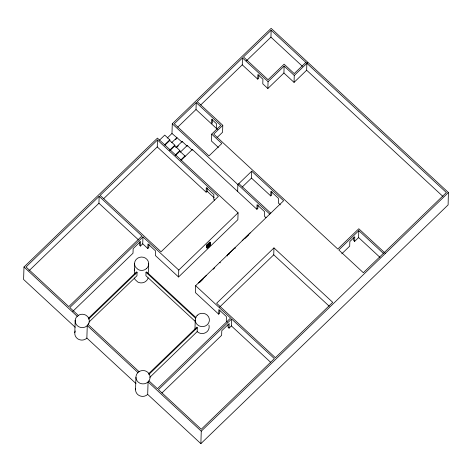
<?xml version="1.0" encoding="UTF-8"?>
<svg xmlns="http://www.w3.org/2000/svg" width="472" height="472" viewBox="0 0 472 472"><rect width="100%" height="100%" fill="white"/><g stroke="black" fill="none" stroke-linecap="round" stroke-linejoin="round"><path stroke-width="0.71" d="M210.518 244.531L210.494 245.045C205.987 251.505 205.993 245.995 209.739 244.112L209.769 243.245L207.072 246.006L206.565 245.54L206.577 245.056L209.928 242.012L210.482 242.555L210.353 243.682L207.243 246.868L207.745 247.334L209.869 245.287L210.518 244.531L210.01 244.059L209.367 244.679L209.869 245.287M207.072 246.006L207.084 245.523L210.482 242.555M178.546 276.987L178.764 270.078L142.957 236.909L142.739 243.817L147.807 248.514L147.948 243.906L155.548 250.939L155.4 255.547L178.546 276.987L237.864 219.71L238.077 212.801L157.447 138.125L23.989 266.993L23.6 279.471L75.207 327.273M74.806 332.689L75.201 320.205M75.243 330.99A7.08 6.691 1.8 0 0 77.679 338.813A7.08 6.691 1.8 0 0 86.293 338.636L86.866 338.07L87.261 325.586L137.948 372.538A7.08 6.691 1.8 0 0 138.072 382.001A7.08 6.691 1.8 0 0 148.078 381.919L201.261 431.172L200.865 443.651L147.689 394.397L148.078 381.919L149.187 380.521A7.08 6.691 1.8 0 0 147.954 372.455L146.479 371.399A7.08 6.691 1.8 0 0 139.399 371.458L137.948 372.538M28.957 270.81L98.931 203.243L99.15 196.334L141.942 235.97L68.788 306.611L25.995 266.975L99.15 196.334M134.331 270.698L134.549 263.789M88.606 318.134L136.508 271.878L137.063 272.303L136.951 275.76L89.013 322.051M139.511 241.835L139.405 245.121L140.42 246.059L142.739 243.817M135.547 389.766L135.936 377.281M140.42 246.059L140.567 241.457L133.151 248.614L133.004 253.222L72.759 311.396M196.081 317.721L146.58 271.872L146.019 272.291L145.913 275.742L195.538 321.709M148.898 244.266L148.792 247.558L147.807 248.514M148.698 263.671L148.485 270.58A7.08 6.691 1.8 0 1 147.854 273.412M103.604 198.736L157.259 146.922L157.471 140.013L218.383 196.429L161.046 251.794L100.135 195.378L157.471 140.013M165.011 145.093L169.778 140.491L169.796 139.8L164.734 135.11L159.436 140.225M167.206 138.078L171.973 133.476L172.28 123.806L271.135 28.349L448.4 192.529L448.105 204.913L200.865 443.651M170.05 150.474L174.817 145.872L174.841 145.181L169.778 140.491M257.989 205.043L257.883 208.329L256.892 209.285L192.316 149.476L192.299 150.167L187.231 145.476L187.213 146.167L182.145 141.476L182.127 142.166L171.973 133.476M175.625 155.347L179.862 151.252L179.885 150.562L174.817 145.872M184.906 156.633L184.924 155.943L179.862 151.252M177.72 127.163L196.01 109.504L196.222 102.595L220.79 125.345L211.692 134.131L211.48 141.04L218.406 147.459M237.652 191.461L237.87 184.552L251.706 171.188L283.613 200.742L195.632 285.696L195.414 292.605L218.695 314.169L219.686 313.213L219.769 310.582M194.954 329.556L195.249 320.01M149.842 377.329L197.166 331.633L197.29 327.698L196.848 327.161L148.344 374.001M157.259 146.922L206.128 192.192L206.276 187.585L213.875 194.623L213.727 199.225L214.713 200.14M206.128 192.192L207.119 191.237L207.22 187.945M206.83 247.576C205.19 247.21 208.736 243.688 209.238 243.64L209.261 242.779M207.745 247.334L207.78 246.325M212.559 119.581L212.459 122.867L211.468 123.823L211.615 119.221L216.666 123.9L216.518 128.502M209.987 244.579L210.01 244.059M242.49 57.92L242.272 64.829L257.736 79.148L257.877 74.546L262.928 79.225L262.786 83.827L267.848 88.518L268.067 81.609L242.49 57.92L197.213 101.639L222.79 125.328L222.572 132.237L217.014 137.606M218.695 314.169L218.843 309.561L226.436 316.6L226.294 321.202L227.309 322.146M228.123 324.583L228.041 327.214L229.056 328.152L231.374 325.916L231.593 319.001L274.385 358.637L201.231 429.278L158.439 389.642L231.593 319.001M229.056 328.152L229.203 323.55L221.787 330.707L221.639 335.315L161.92 392.981M242.236 187.03L251.487 178.097L251.706 171.188M258.827 74.906L258.721 78.199L257.736 79.148M256.892 209.285L257.039 204.677L264.639 211.716L264.491 216.323L266.013 217.728M246.396 60.853L270.94 37.146L271.158 30.237L446.4 192.547L363.357 272.727L338.796 249.977L358.814 230.649L383.376 253.399M251.487 178.097L270.733 195.921L270.881 191.313L278.474 198.352L278.332 202.96L280.356 204.836M271.825 191.679L271.724 194.965L270.733 195.921M219.563 307.13L273.742 254.815L273.961 247.906L332.713 302.322L275.377 357.688L216.624 303.272L273.961 247.906M283.914 73.007L284.132 66.098L294.262 75.479L294.044 82.388L283.914 73.007L267.848 88.518M294.044 82.388L306.647 70.222L306.865 63.313M353.711 237.805L353.628 240.437L354.643 241.375L358.596 237.558L358.814 230.649M354.643 241.375L354.785 236.767L349.846 241.54L349.699 246.148L341.757 253.818M196.222 102.595L174.28 123.788L208.972 155.919L221.822 143.512L211.692 134.131M271.158 30.237L243.475 56.97L268.043 79.721L284.109 64.204L294.239 73.591L305.85 62.375M200.683 104.99L242.272 64.829M164.504 144.916L169.796 139.8M171.761 142.591L177.059 137.476M175.448 139.7L176.51 138.679M169.542 150.297L174.841 145.181M175.79 147.612L182.145 141.476M176.829 147.282L178.416 145.748M175.118 155.164L179.885 150.562M180.345 152.126L187.231 145.476M180.688 160.037L184.924 155.943M181.195 160.214L192.316 149.476M222.79 125.328L213.698 134.113L337.781 249.039L358.791 228.755L385.376 253.381M268.067 81.609L284.132 66.098M294.262 75.479L307.85 62.357M142.957 236.909L69.803 307.549L78.299 315.42M88.594 319.101L137.063 272.303M178.764 270.078L238.077 212.801M242.148 240.631L250.154 232.902M198.547 283.023L206.553 275.294M245.039 238.36L248.602 234.914M199.91 282.221L202.966 279.271M213.22 269.27L214.748 267.801M228.383 254.727L229.398 253.747M148.916 374.408L197.29 327.698M201.261 431.172L448.4 192.529M270.94 37.146L302.434 66.316M306.647 70.222L442.937 196.446M358.596 237.558L379.954 257.34M196.01 109.504L217.533 129.44M238.856 183.596L270.763 213.149M172.28 123.806L269.772 214.105M207.119 191.237L214.211 197.803M273.742 254.815L329.261 306.234M235.481 248.219L235.026 247.8L227.02 255.529L227.475 255.954M209.273 242.443L209.78 242.915M210.005 244.195L210.512 244.667M209.238 243.64L209.739 244.112M209.367 244.679L209.875 245.151M207.261 244.708L207.768 245.18M207.255 244.874L207.763 245.34M207.285 245.528L207.792 245.995M206.577 245.056L207.084 245.523M206.571 245.381L207.072 245.847M207.22 247.245L207.733 247.712M206.47 246.673L206.978 247.145M206.441 247.641L206.942 248.113M219.863 262.343L220.371 262.81M195.632 285.696L230.578 318.063L157.424 388.704L148.934 380.839M98.931 203.243L138.52 239.912M231.374 325.916L270.426 362.083M146.019 272.291L195.65 318.252M88.158 324.547L139.069 371.706M23.989 266.993L77.213 316.281M86.866 338.07L135.942 383.518M147.689 394.397A7.08 6.691 1.8 0 1 139.429 395.672A7.08 6.691 1.8 0 1 135.635 388.603M208.925 325.072A7.08 6.691 1.8 0 1 205.721 332.624A7.08 6.691 1.8 0 1 197.166 331.633M135.322 274.031A7.08 6.691 1.8 0 1 134.549 268.963M148.09 277.884A7.08 6.691 1.8 0 1 146.296 280.899L144.845 281.979A7.08 6.691 1.8 0 1 137.765 282.038L135.145 279.607A7.08 6.691 1.8 0 1 134.42 277.996M88.842 323.361L86.683 326.158A7.08 6.691 1.8 0 1 77.361 325.768A7.08 6.691 1.8 0 1 76.517 316.977L79.367 314.806A7.08 6.691 1.8 0 1 86.405 315.538L87.745 316.747A7.08 6.691 1.8 0 1 88.842 323.361M197.261 315.261L196.157 316.653A7.08 6.691 1.8 0 0 196.24 323.349L197.385 324.724A7.08 6.691 1.8 0 0 207.391 324.642A7.08 6.691 1.8 0 0 207.273 315.178A7.08 6.691 1.8 0 0 197.261 315.261M146.686 268.421L145.234 269.494A7.08 6.691 1.8 0 1 138.16 269.553L135.541 267.123A7.08 6.691 1.8 0 1 137.494 258.278A7.08 6.691 1.8 0 1 146.987 259.382A7.08 6.691 1.8 0 1 146.686 268.421"/></g></svg>
